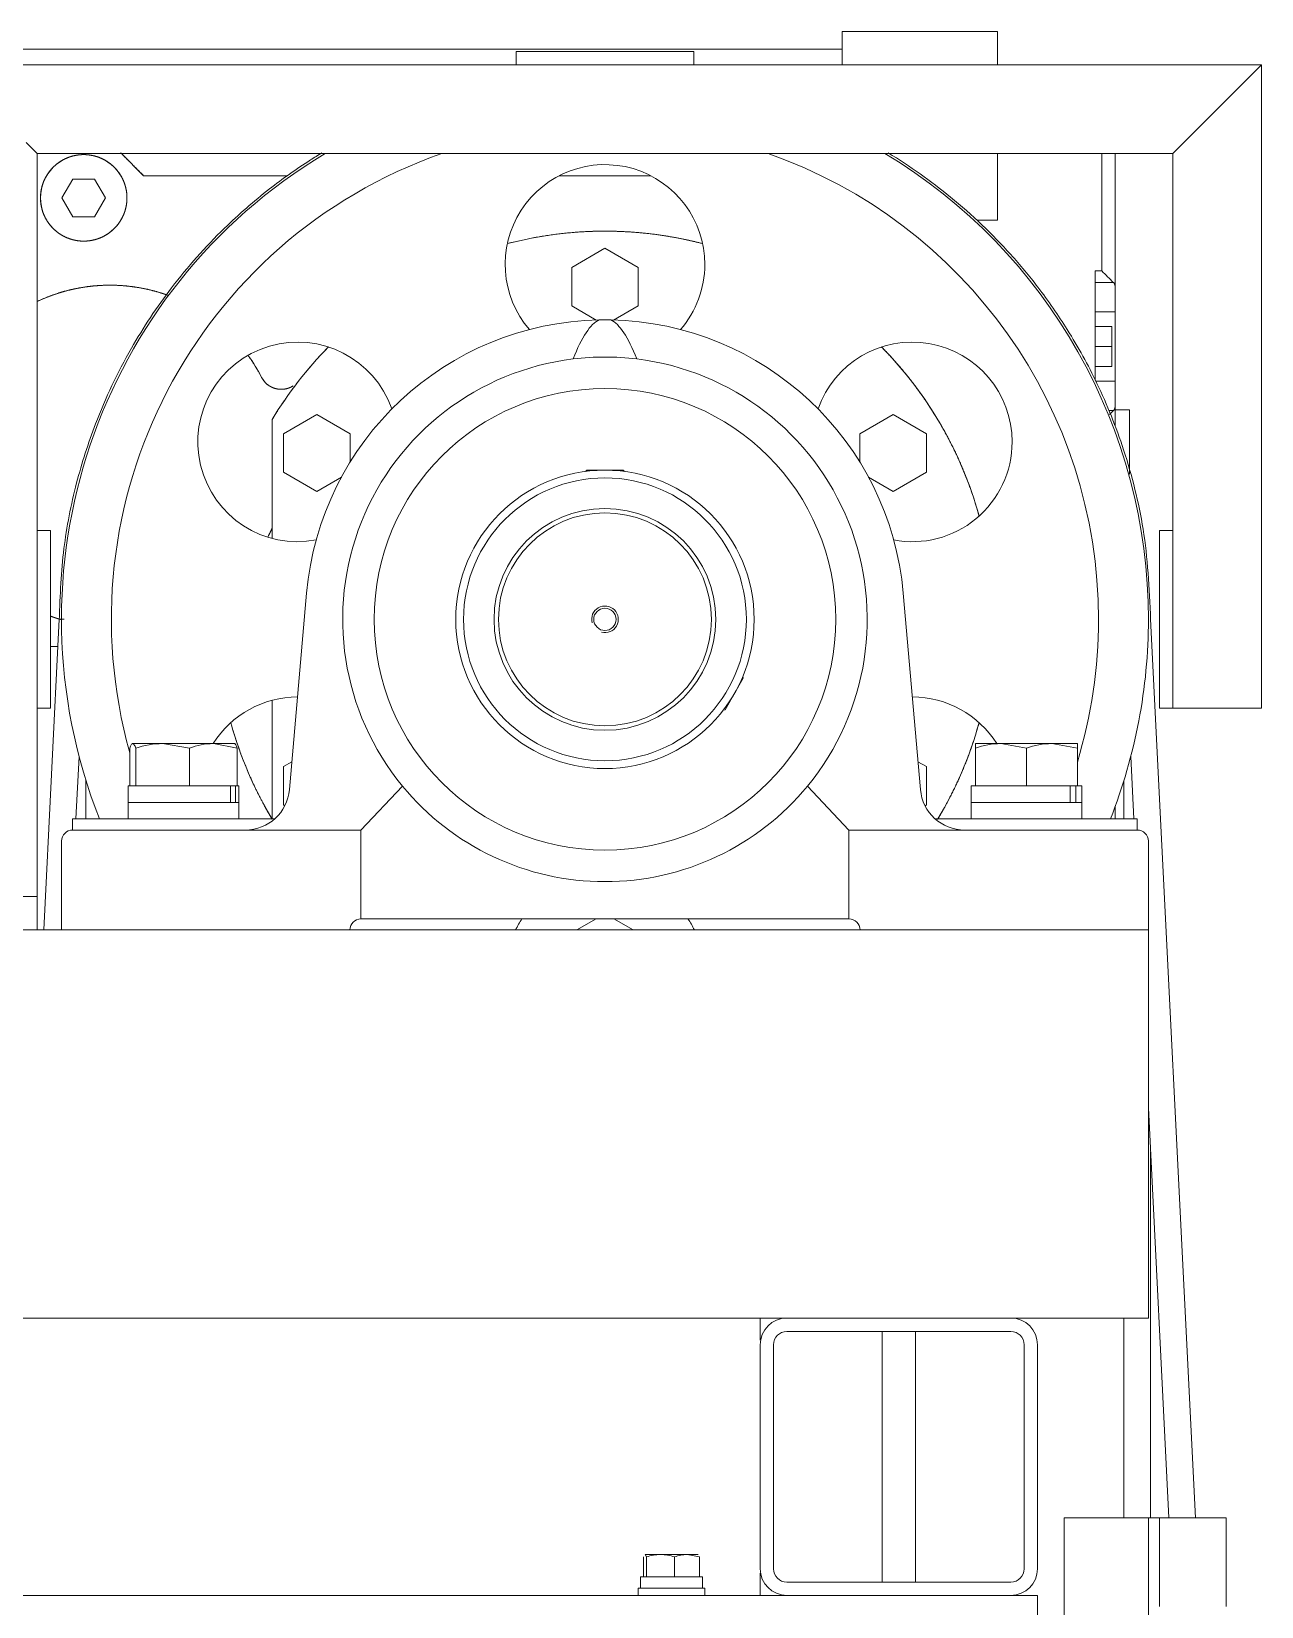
# Model space of a CAD drawing. Header units: millimetres. Extents: x -5 to 1510635, y -6 to 71285.
# Drawn here: x 1301671 to 1302225, y 29952 to 30662 of the extents above; entities that cross this region are included whole.
import ezdxf

# ---------------------------------------------------------------- set-up
doc = ezdxf.new("R2010")
doc.units = ezdxf.units.MM
doc.header["$LTSCALE"] = 1000
doc.layers.add('MP-7', color=7, linetype='Continuous')
doc.layers.add('MP-8', color=8, linetype='Continuous')

# ---------------------------------------------------------------- blocks, each defined once
blk = doc.blocks.new('168975644')
at = {"layer": 'MP-8', "linetype": 'Continuous', "lineweight": 15}
for p, q in [((-173, 6956.88), (-173, 6971.88)), ((-103, 6971.88), (-173, 6971.88)), ((-173, 6956.88), (-173, 6971.88)), ((-103, 6971.88), (-173, 6971.88)), ((-103, 6971.88), (-103, 6956.88)), ((-103, 6971.88), (-103, 6956.88)), ((-173, 6963.88), (-553, 6963.88)), ((-173, 6963.88), (-553, 6963.88)), ((-320, 6962.88), (-240, 6962.88)), ((-320, 6962.88), (-320, 6956.88)), ((-240, 6962.88), (-240, 6956.88)), ((-576, 6956.88), (-320, 6956.88)), ((-320, 6956.88), (-240, 6956.88)), ((-240, 6956.88), (16, 6956.88)), ((11, 6951.88), (-19, 6921.88)), ((11, 6951.88), (-19, 6921.88)), ((11, 6951.88), (16, 6956.88)), ((11, 6951.88), (16, 6956.88)), ((16, 6956.88), (16, 6666.88)), ((-536, 6916.88), (-541, 6921.88)), ((-541, 6921.88), (-536, 6916.88)), ((-536, 6916.88), (-24, 6916.88)), ((-536, 6916.88), (-536, 6746.88)), ((-488, 6906.88), (-498, 6916.88)), ((-488, 6906.88), (-498, 6916.88)), ((-103, 6916.88), (-103, 6886.88)), ((-103, 6916.88), (-103, 6886.88)), ((-56, 6863.94), (-56, 6916.88)), ((-56, 6863.94), (-56, 6916.88)), ((-50, 6857.01), (-50, 6916.88)), ((-50, 6857.01), (-50, 6916.88)), ((-24, 6916.88), (-19, 6921.88)), ((-24, 6916.88), (-19, 6921.88)), ((-24, 6916.88), (-24, 6746.88)), ((-524.81, 6896.88), (-519.91, 6905.38)), ((-524.81, 6896.88), (-519.91, 6905.38)), ((-519.91, 6905.38), (-510.09, 6905.38)), ((-519.91, 6905.38), (-510.09, 6905.38)), ((-510.09, 6905.38), (-505.19, 6896.88)), ((-510.09, 6905.38), (-505.19, 6896.88)), ((-423.23, 6906.88), (-488, 6906.88)), ((-423.23, 6906.88), (-488, 6906.88)), ((-259.38, 6906.88), (-300.62, 6906.88)), ((-259.38, 6906.88), (-300.62, 6906.88)), ((-519.91, 6888.38), (-524.81, 6896.88)), ((-519.91, 6888.38), (-524.81, 6896.88)), ((-505.19, 6896.88), (-510.09, 6888.38)), ((-505.19, 6896.88), (-510.09, 6888.38)), ((-510.09, 6888.38), (-519.91, 6888.38)), ((-510.09, 6888.38), (-519.91, 6888.38)), ((-103, 6886.88), (-112.32, 6886.88)), ((-103, 6886.88), (-112.32, 6886.88)), ((-295, 6865.54), (-280, 6874.2)), ((-295, 6865.54), (-280, 6874.2)), ((-280, 6874.2), (-265, 6865.54)), ((-280, 6874.2), (-265, 6865.54)), ((-295, 6848.22), (-295, 6865.54)), ((-295, 6848.22), (-295, 6865.54)), ((-265, 6865.54), (-265, 6848.22)), ((-265, 6865.54), (-265, 6848.22)), ((-59, 6814.93), (-59, 6863.94)), ((-59, 6863.94), (-56, 6863.94)), ((-59, 6863.94), (-56, 6863.94)), ((-59, 6814.93), (-59, 6863.94)), ((-59, 6858.75), (-50.8, 6858.75)), ((-59, 6858.75), (-50.8, 6858.75)), ((-50, 6857.01), (-50, 6845.47)), ((-50, 6857.01), (-50, 6845.47)), ((-283.92, 6841.82), (-295, 6848.22)), ((-283.92, 6841.82), (-295, 6848.22)), ((-265, 6848.22), (-276.08, 6841.82)), ((-265, 6848.22), (-276.08, 6841.82)), ((-59, 6845.47), (-50, 6845.47)), ((-59, 6845.47), (-50, 6845.47)), ((-50, 6845.47), (-50, 6814.29)), ((-50, 6845.47), (-50, 6814.29)), ((-282.65, 6841.85), (-277.35, 6841.85)), ((-51.5, 6838.88), (-59, 6838.88)), ((-51.5, 6838.88), (-59, 6838.88)), ((-51.5, 6829.88), (-51.5, 6838.88)), ((-51.5, 6829.88), (-51.5, 6838.88)), ((-59, 6829.88), (-51.5, 6829.88)), ((-59, 6829.88), (-51.5, 6829.88)), ((-51.5, 6820.88), (-51.5, 6829.88)), ((-51.5, 6820.88), (-51.5, 6829.88)), ((-59, 6820.88), (-51.5, 6820.88)), ((-59, 6820.88), (-51.5, 6820.88)), ((-434.81, 6815.98), (-434.81, 6815.97)), ((-434.81, 6815.98), (-434.81, 6815.97)), ((-58.69, 6814.29), (-50, 6814.29)), ((-58.69, 6814.29), (-50, 6814.29)), ((-50, 6814.29), (-50, 6802.74)), ((-50, 6814.29), (-50, 6802.74)), ((-50, 6794.15), (-50, 6802.74)), ((-50, 6794.15), (-50, 6802.74)), ((-430, 6743.36), (-430, 6797.02)), ((-430, 6743.36), (-430, 6797.02)), ((-424.9, 6790.54), (-409.9, 6799.2)), ((-424.9, 6790.54), (-409.9, 6799.2)), ((-409.9, 6799.2), (-394.9, 6790.54)), ((-409.9, 6799.2), (-394.9, 6790.54)), ((-165.1, 6790.54), (-150.1, 6799.2)), ((-165.1, 6790.54), (-150.1, 6799.2)), ((-150.1, 6799.2), (-135.1, 6790.54)), ((-150.1, 6799.2), (-135.1, 6790.54)), ((-50.8, 6801.01), (-52.72, 6801.01)), ((-50.8, 6801.01), (-52.72, 6801.01)), ((-50, 6801.39), (-43.5, 6801.39)), ((-50, 6801.39), (-43.5, 6801.39)), ((-43.5, 6774.58), (-43.5, 6801.39)), ((-43.5, 6772.38), (-43.5, 6801.39)), ((-424.9, 6773.22), (-424.9, 6790.54)), ((-424.9, 6773.22), (-424.9, 6790.54)), ((-394.9, 6790.54), (-394.9, 6777.74)), ((-394.9, 6790.54), (-394.9, 6777.74)), ((-165.1, 6777.74), (-165.1, 6790.54)), ((-165.1, 6777.74), (-165.1, 6790.54)), ((-135.1, 6790.54), (-135.1, 6773.22)), ((-135.1, 6790.54), (-135.1, 6773.22)), ((-288.19, 6774.13), (-288.76, 6773.55)), ((-288.19, 6774.13), (-271.81, 6774.13)), ((-271.24, 6773.55), (-271.81, 6774.13)), ((-409.9, 6764.56), (-424.9, 6773.22)), ((-409.9, 6764.56), (-424.9, 6773.22)), ((-398.82, 6770.95), (-409.9, 6764.56)), ((-398.82, 6770.95), (-409.9, 6764.56)), ((-150.1, 6764.56), (-161.18, 6770.95)), ((-150.1, 6764.56), (-161.18, 6770.95)), ((-135.1, 6773.22), (-150.1, 6764.56)), ((-135.1, 6773.22), (-150.1, 6764.56)), ((-536, 6746.88), (-536, 6666.88)), ((-530, 6746.88), (-536, 6746.88)), ((-530, 6746.88), (-530, 6666.88)), ((-30, 6746.88), (-30, 6666.88)), ((-24, 6746.88), (-30, 6746.88)), ((-24, 6746.88), (-24, 6666.88)), ((-422.23, 6630.13), (-414.49, 6718.64)), ((-137.77, 6630.13), (-145.51, 6718.64)), ((-526, 6707.03), (-533.01, 6566.88)), ((-13.74, 6301.88), (-34, 6707.03)), ((-217.67, 6680.34), (-217.88, 6681.13)), ((-217.67, 6680.34), (-225.85, 6666.16)), ((-430, 6616.88), (-430, 6670.4)), ((-430, 6616.88), (-430, 6670.4)), ((-536, 6666.88), (-536, 6581.88)), ((-530, 6666.88), (-536, 6666.88)), ((-226.64, 6665.95), (-225.85, 6666.16)), ((-24, 6666.88), (-30, 6666.88)), ((-24, 6666.88), (-19, 6666.88)), ((-19, 6666.88), (11, 6666.88)), ((11, 6666.88), (16, 6666.88)), ((-494.23, 6648.82), (-494.23, 6631.88)), ((-493, 6650.88), (-493.12, 6650.81)), ((-492.88, 6650.88), (-479.42, 6650.88)), ((-491.53, 6648.82), (-491.53, 6631.88)), ((-456.54, 6650.88), (-479.42, 6650.88)), ((-467.31, 6648.82), (-479.42, 6650.88)), ((-467.31, 6648.82), (-467.31, 6631.88)), ((-447, 6650.88), (-456.54, 6650.88)), ((-445.77, 6648.82), (-456.54, 6650.88)), ((-446.88, 6650.81), (-447, 6650.88)), ((-445.77, 6648.82), (-445.77, 6631.88)), ((-113, 6650.88), (-101.5, 6650.88)), ((-113, 6648.82), (-113, 6650.88)), ((-113, 6648.82), (-113, 6631.88)), ((-78.5, 6650.88), (-101.5, 6650.88)), ((-90, 6648.82), (-101.5, 6650.88)), ((-90, 6648.82), (-90, 6631.88)), ((-67, 6650.88), (-78.5, 6650.88)), ((-67, 6648.82), (-78.5, 6650.88)), ((-67, 6650.88), (-67, 6648.82)), ((-67, 6648.82), (-67, 6631.88)), ((-518.49, 6616.88), (-517.08, 6645.09)), ((-424.9, 6640.54), (-421.13, 6642.72)), ((-424.9, 6640.54), (-421.13, 6642.72)), ((-424.9, 6623.22), (-424.9, 6640.54)), ((-424.9, 6623.22), (-424.9, 6640.54)), ((-138.87, 6642.72), (-135.1, 6640.54)), ((-138.87, 6642.72), (-135.1, 6640.54)), ((-135.1, 6640.54), (-135.1, 6623.22)), ((-135.1, 6640.54), (-135.1, 6623.22)), ((-42.92, 6645.09), (-41.51, 6616.88)), ((-514, 6616.88), (-514, 6634.29)), ((-494.95, 6631.88), (-491.9, 6631.88)), ((-494.95, 6631.88), (-494.95, 6624.38)), ((-491.53, 6631.88), (-494.23, 6631.88)), ((-467.31, 6631.88), (-491.53, 6631.88)), ((-488.24, 6631.88), (-448.76, 6631.88)), ((-445.77, 6631.88), (-467.31, 6631.88)), ((-448.76, 6624.38), (-448.76, 6631.88)), ((-446.63, 6624.38), (-446.63, 6631.88)), ((-445.77, 6631.88), (-445.05, 6631.88)), ((-445.05, 6624.38), (-445.05, 6631.88)), ((-371.31, 6631.74), (-390, 6611.88)), ((-170, 6611.88), (-188.69, 6631.74)), ((-114.95, 6631.88), (-113, 6631.88)), ((-114.95, 6631.88), (-114.95, 6624.38)), ((-90, 6631.88), (-113, 6631.88)), ((-109.87, 6631.88), (-70.2, 6631.88)), ((-67, 6631.88), (-90, 6631.88)), ((-70.2, 6624.38), (-70.2, 6631.88)), ((-67.64, 6624.38), (-67.64, 6631.88)), ((-67, 6631.88), (-65.05, 6631.88)), ((-65.05, 6624.38), (-65.05, 6631.88)), ((-46, 6634.29), (-46, 6616.88)), ((-494.95, 6624.38), (-448.76, 6624.38)), ((-494.95, 6624.38), (-445.05, 6624.38)), ((-494.95, 6624.38), (-494.95, 6616.88)), ((-446.63, 6624.38), (-445.05, 6624.38)), ((-445.05, 6616.88), (-445.05, 6624.38)), ((-114.95, 6624.38), (-70.2, 6624.38)), ((-114.95, 6624.38), (-65.05, 6624.38)), ((-114.95, 6624.38), (-114.95, 6616.88)), ((-67.64, 6624.38), (-65.05, 6624.38)), ((-65.05, 6616.88), (-65.05, 6624.38)), ((-424.3, 6622.87), (-424.9, 6623.22)), ((-424.3, 6622.87), (-424.9, 6623.22)), ((-135.1, 6623.22), (-135.7, 6622.87)), ((-135.1, 6623.22), (-135.7, 6622.87)), ((-50.37, 6621.47), (-50, 6621.47)), ((-50.37, 6621.47), (-50, 6621.47)), ((-50, 6622.47), (-50, 6621.47)), ((-50, 6622.47), (-50, 6621.47)), ((-50, 6621.47), (-50, 6616.98)), ((-50, 6621.47), (-50, 6616.88)), ((-484, 6616.88), (-520, 6616.88)), ((-520, 6616.88), (-520, 6611.88)), ((-442.15, 6611.88), (-520, 6611.88)), ((-484, 6616.88), (-428.92, 6616.88)), ((-442.15, 6611.88), (-390, 6611.88)), ((-390, 6571.88), (-390, 6611.88)), ((-170, 6611.88), (-117.85, 6611.88)), ((-170, 6611.88), (-170, 6571.88)), ((-76, 6616.88), (-131.08, 6616.88)), ((-40, 6611.88), (-117.85, 6611.88)), ((-76, 6616.88), (-40, 6616.88)), ((-40, 6611.88), (-40, 6616.88)), ((-525, 6606.88), (-525, 6566.88)), ((-35, 6566.88), (-35, 6606.88)), ((-716, 6581.88), (-536, 6581.88)), ((-536, 6581.88), (-536, 6566.88)), ((-390, 6571.88), (-170, 6571.88)), ((-292.68, 6566.88), (-284.02, 6571.88)), ((-292.68, 6566.88), (-284.02, 6571.88)), ((-275.98, 6571.88), (-267.32, 6566.88)), ((-275.98, 6571.88), (-267.32, 6566.88)), ((-740, 6566.88), (-35, 6566.88)), ((-525, 6566.88), (-395, 6566.88)), ((-165, 6566.88), (-35, 6566.88)), ((-35, 6391.88), (-35, 6566.88)), ((-35, 6486.73), (-25.76, 6301.88)), ((-34, 6301.88), (-34, 6466.73)), ((-627, 6391.88), (-198, 6391.88)), ((-210, 6381.88), (-210, 6391.88)), ((-97, 6391.88), (-198, 6391.88)), ((-97, 6391.88), (-35, 6391.88)), ((-46, 6391.88), (-46, 6301.88)), ((-97, 6385.88), (-198, 6385.88)), ((-155, 6272.88), (-155, 6385.88)), ((-155, 6385.88), (-140, 6385.88)), ((-140, 6272.88), (-140, 6385.88)), ((-210, 6379.88), (-210, 6278.88)), ((-204, 6379.88), (-204, 6278.88)), ((-91, 6278.88), (-91, 6379.88)), ((-85, 6278.88), (-85, 6379.88)), ((-73, 6301.88), (-35, 6301.88)), ((-73, 6301.88), (-73, 6034.04)), ((-35, 6301.88), (-35, 6111.88)), ((-35, 6301.88), (-30, 6301.88)), ((0, 6301.88), (-30, 6301.88)), ((-30, 6301.88), (-30, 6261.88)), ((0, 6301.88), (0, 6261.88)), ((-262.63, 6284.21), (-262.63, 6275.28)), ((-254.94, 6285.28), (-261.94, 6285.28)), ((-261.25, 6284.21), (-261.94, 6285.28)), ((-261.25, 6284.21), (-261.25, 6275.28)), ((-254.94, 6285.28), (-243, 6285.28)), ((-248.63, 6284.21), (-248.63, 6275.28)), ((-238, 6285.28), (-243, 6285.28)), ((-237.37, 6284.21), (-243, 6285.28)), ((-237.37, 6284.21), (-237.37, 6275.28)), ((-210, 6266.88), (-210, 6276.88)), ((-265, 6270.08), (-235, 6270.08)), ((-265, 6270.08), (-265, 6266.88)), ((-236, 6275.28), (-264, 6275.28)), ((-264, 6275.28), (-264, 6270.08)), ((-236, 6270.08), (-236, 6275.28)), ((-235, 6266.88), (-235, 6270.08)), ((-198, 6272.88), (-97, 6272.88)), ((-155, 6272.88), (-140, 6272.88)), ((-85, 6266.88), (-740, 6266.88)), ((-198, 6266.88), (-97, 6266.88)), ((-85, 6266.88), (-85, 6251.88))]:
    blk.add_line(p, q, dxfattribs=at)
for radius in [104.05, 67.25, 63.75, 50, 48, 5.05]:
    blk.add_circle((-280, 6706.88), radius, dxfattribs=at)
for centre, radius, start, end in [((-515, 6896.88), 19.5, 90, 270), ((-280, 6706.88), 245, 121.00272, 201.55209), ((-515, 6896.88), 19.5, 270, 90), ((-280, 6706.88), 222.5, 109.29666, 195.67224), ((-280, 6706.88), 222.5, 0, 70.70334), ((-280, 6706.88), 245, 0, 58.99728), ((-280, 6866.88), 45, 0, 220.75136), ((-280, 6706.88), 175, 90, 104.56633), ((-280, 6706.88), 175, 75.43367, 90), ((-280, 6866.88), 45, 319.24864, 0), ((-1088.19, 5826.56), 1463.41, 44.85615, 45.14385), ((1909.97, 8824.72), 2776.63, 224.92418, 225.07582), ((-52.47, 6856.92), 2.48, 2.20881, 47.58333), ((-52.46, 6856.92), 2.46, 2.08441, 47.70777), ((-503.16, 6780.52), 77, 69.95004, 115.2423), ((-280, 6706.88), 135, 91.12447, 175), ((-280, 6706.88), 135, 5, 88.87553), ((-418.56, 6786.88), 45, 19.24864, 280.75136), ((-141.44, 6786.88), 45, 0, 160.75137), ((-503.16, 6780.52), 77, 27.41661, 36.11845), ((-280, 6706.88), 175, 135.43367, 148.99728), ((-280, 6706.88), 118.25, 96.95927, 219.45221), ((-280, 6706.88), 118.25, 83.04073, 96.95927), ((-280, 6706.88), 118.25, 320.54779, 83.04073), ((-280, 6706.88), 175, 15.43367, 44.56633), ((-425.94, 6820.58), 10, 207.41661, 301.82295), ((-52.47, 6802.84), 2.48, 312.42083, 357.78699), ((-52.46, 6802.83), 2.46, 312.29223, 357.91559), ((981.47, 5763.54), 1463.54, 134.85616, 134.95297), ((-2016.77, 8761.78), 2776.63, 315.02479, 315.07582), ((-141.44, 6786.88), 45, 259.24863, 0), ((-503.16, 6780.52), 80, 332.7879, 336.13482), ((-503.16, 6780.52), 77, 249.60287, 253.52547), ((-280, 6706.88), 222.5, 343.1968, 0), ((-280, 6706.88), 245, 338.44791, 0), ((-530.05, 6612.66), 82, 87.60411, 90), ((-418.56, 6626.88), 45, 90, 147.76905), ((-141.44, 6626.88), 45, 32.23095, 90), ((-280, 6706.88), 175, 195.43367, 211.00272), ((-280, 6706.88), 175, 329.05028, 344.56633), ((-479.01, 6611.71), 39.17, 90.6001, 108.64903), ((-456.15, 6619.58), 31.3, 90.71808, 110.88485), ((-101.1, 6615.41), 35.47, 90.64883, 109.60732), ((-78.1, 6615.41), 35.47, 90.64883, 109.60732), ((-280, 6706.88), 118.25, 219.45221, 320.54779), ((-442.15, 6631.88), 20, 270, 355), ((-117.85, 6631.88), 20, 185, 270), ((-520, 6606.88), 5, 90, 180), ((-40, 6606.88), 5, 0, 90), ((-390, 6566.88), 5, 90, 180), ((-280, 6546.88), 45, 146.25101, 153.6122), ((-280, 6546.88), 45, 26.3878, 33.74899), ((-170, 6566.88), 5, 0, 90), ((-198, 6379.88), 12, 90, 180), ((-97, 6379.88), 12, 0, 90), ((-198, 6379.88), 6, 90, 180), ((-97, 6379.88), 6, 0, 90), ((-254.73, 6264.87), 20.41, 90.60679, 108.66265), ((-255.26, 6264.29), 20.99, 71.59067, 89.13989), ((-242.79, 6268.89), 16.39, 90.72047, 110.84626), ((-198, 6278.88), 12, 180, 270), ((-198, 6278.88), 6, 180, 270), ((-97, 6278.88), 12, 270, 0), ((-97, 6278.88), 6, 270, 0)]:
    blk.add_arc(centre, radius, start, end, dxfattribs=at)
at = {"layer": 'MP-8', "linetype": 'Continuous', "lineweight": 5}
blk.add_arc((-280, 6706.88), 6, 255, 195, dxfattribs=at)
at = {"layer": 'MP-8', "linetype": 'Continuous', "lineweight": 15}
for start_param, end_param in [(0.039405, 0.214695), (-0.214695, -0.039405)]:
    blk.add_ellipse((-280, 6049.26), major_axis=(0, 793.21), ratio=0.084783, start_param=start_param, end_param=end_param, dxfattribs=at)
for points, degree, knots in [([(-515, 6877.38), (-516.79, 6877.38), (-518.55, 6877.7), (-520.41, 6878.05), (-522.18, 6878.75), (-524.02, 6879.48), (-525.67, 6880.56), (-527.36, 6881.66), (-528.79, 6883.09), (-530.22, 6884.52), (-531.32, 6886.21), (-532.4, 6887.86), (-533.13, 6889.7), (-533.83, 6891.46), (-534.17, 6893.33), (-534.5, 6895.09), (-534.5, 6896.88), (-534.5, 6898.67), (-534.17, 6900.43), (-533.83, 6902.29), (-533.13, 6904.06), (-532.4, 6905.89), (-531.32, 6907.55), (-530.22, 6909.24), (-528.79, 6910.67), (-527.36, 6912.09), (-525.67, 6913.2), (-524.02, 6914.28), (-522.18, 6915.01), (-520.41, 6915.71), (-518.55, 6916.05), (-516.79, 6916.38), (-515, 6916.38)], 2, [0, 0, 0, 0.0625, 0.0625, 0.125, 0.125, 0.1875, 0.1875, 0.25, 0.25, 0.3125, 0.3125, 0.375, 0.375, 0.4375, 0.4375, 0.5, 0.5, 0.5625, 0.5625, 0.625, 0.625, 0.6875, 0.6875, 0.75, 0.75, 0.8125, 0.8125, 0.875, 0.875, 0.9375, 0.9375, 1, 1, 1]), ([(-407.6, 6917.2), (-409.35, 6916.14), (-417.48, 6911.07), (-432.65, 6900.32), (-454.17, 6881.57), (-475.4, 6857.64), (-495.06, 6828.05), (-509.2, 6798.24), (-518.89, 6767.9), (-524.85, 6737.65), (-525.63, 6718.31), (-526, 6706.45)], 3, [0.6733552, 0.6733552, 0.6733552, 0.6733552, 0.6812648, 0.7105094, 0.7454202, 0.7918148, 0.834162, 0.8829657, 0.9191102, 0.9581264, 1, 1, 1, 1]), ([(-515, 6916.38), (-513.21, 6916.38), (-511.45, 6916.05), (-509.59, 6915.71), (-507.82, 6915.01), (-505.98, 6914.28), (-504.33, 6913.2), (-502.64, 6912.09), (-501.21, 6910.67), (-499.78, 6909.24), (-498.68, 6907.55), (-497.6, 6905.89), (-496.87, 6904.06), (-496.17, 6902.29), (-495.83, 6900.43), (-495.5, 6898.67), (-495.5, 6896.88), (-495.5, 6895.09), (-495.83, 6893.33), (-496.17, 6891.46), (-496.87, 6889.7), (-497.6, 6887.86), (-498.68, 6886.21), (-499.78, 6884.52), (-501.21, 6883.09), (-502.64, 6881.66), (-504.33, 6880.56), (-505.98, 6879.47), (-507.82, 6878.75), (-509.59, 6878.05), (-511.45, 6877.7), (-513.21, 6877.38), (-515, 6877.38)], 2, [0, 0, 0, 0.0625, 0.0625, 0.125, 0.125, 0.1875, 0.1875, 0.25, 0.25, 0.3125, 0.3125, 0.375, 0.375, 0.4375, 0.4375, 0.5, 0.5, 0.5625, 0.5625, 0.625, 0.625, 0.6875, 0.6875, 0.75, 0.75, 0.8125, 0.8125, 0.875, 0.875, 0.9375, 0.9375, 1, 1, 1]), ([(-488, 6906.88), (-488.55, 6907.42), (-489.63, 6908.51), (-491.24, 6910.12), (-492.82, 6911.69), (-494.36, 6913.24), (-495.88, 6914.75), (-497.21, 6916.08), (-498.03, 6916.91), (-498.36, 6917.24)], 3, [0, 0, 0, 0, 0.0204448, 0.0406617, 0.0606517, 0.0804156, 0.0999541, 0.1192682, 0.1324139, 0.1324139, 0.1324139, 0.1324139]), ([(-34, 6706.45), (-34.61, 6721.58), (-35.86, 6745.73), (-45, 6782.25), (-56.97, 6812.12), (-70.39, 6836.48), (-83.73, 6855.69), (-96.74, 6871.35), (-109.93, 6884.95), (-127.92, 6900.86), (-142.47, 6911.17), (-152.28, 6917.12)], 3, [0, 0, 0, 0, 0.0534099, 0.1009833, 0.1427024, 0.1785638, 0.2085643, 0.233344, 0.2575141, 0.2819849, 0.3264669, 0.3264669, 0.3264669, 0.3264669]), ([(-323.2, 6876.46), (-312.64, 6879.15), (-301.81, 6880.51), (-290.95, 6881.88), (-280, 6881.88)], 2, [0.7535355, 0.7535355, 0.7535355, 0.875, 0.875, 1, 1, 1]), ([(-280, 6881.88), (-272.12, 6881.88), (-264.28, 6881.17), (-256.16, 6880.44), (-248.16, 6878.96), (-242.32, 6877.88), (-236.58, 6876.41)], 2, [0, 0, 0, 0.03125, 0.03125, 0.0625, 0.0625, 0.08461183, 0.08461183, 0.08461183]), ([(-536.09, 6850.13), (-531, 6852.54), (-525.59, 6854.18), (-522.06, 6855.26), (-518.44, 6855.99), (-514.73, 6856.74), (-510.97, 6857.13), (-507.13, 6857.52), (-503.26, 6857.52), (-499.34, 6857.53), (-495.44, 6857.13), (-491.49, 6856.74), (-487.61, 6855.93), (-483.7, 6855.13), (-479.9, 6853.92), (-478.73, 6853.55), (-477.57, 6853.15)], 2, [0.5125175, 0.5125175, 0.5125175, 0.5625, 0.5625, 0.59375, 0.59375, 0.625, 0.625, 0.65625, 0.65625, 0.6875, 0.6875, 0.71875, 0.71875, 0.75, 0.75, 0.7596239, 0.7596239, 0.7596239]), ([(-536.09, 6850.13), (-530.99, 6852.54), (-525.59, 6854.18), (-522.06, 6855.26), (-518.44, 6855.99), (-514.73, 6856.74), (-510.97, 6857.12), (-507.13, 6857.51), (-503.26, 6857.52), (-499.34, 6857.52), (-495.44, 6857.13), (-491.49, 6856.73), (-487.61, 6855.93), (-483.7, 6855.13), (-479.9, 6853.92), (-478.73, 6853.55), (-477.58, 6853.14)], 2, [0.5125106, 0.5125106, 0.5125106, 0.5625, 0.5625, 0.59375, 0.59375, 0.625, 0.625, 0.65625, 0.65625, 0.6875, 0.6875, 0.71875, 0.71875, 0.75, 0.75, 0.7596195, 0.7596195, 0.7596195]), ([(-430, 6797.02), (-424.36, 6806.4), (-417.6, 6815.01), (-411.73, 6822.47), (-405.1, 6829.25)], 2, [0, 0, 0, 0.125, 0.125, 0.2306723, 0.2306723, 0.2306723]), ([(-155.12, 6829.47), (-149.34, 6823.59), (-144.14, 6817.18), (-138.46, 6810.18), (-133.53, 6802.64), (-128.65, 6795.18), (-124.55, 6787.25), (-120.52, 6779.46), (-117.29, 6771.29), (-114.12, 6763.3), (-111.76, 6755.03), (-111.5, 6754.15), (-111.26, 6753.27)], 2, [0.2527895, 0.2527895, 0.2527895, 0.28125, 0.28125, 0.3125, 0.3125, 0.34375, 0.34375, 0.375, 0.375, 0.40625, 0.40625, 0.4096567, 0.4096567, 0.4096567]), ([(-434.81, 6815.97), (-434.24, 6814.88), (-433.42, 6813.95), (-432.58, 6812.99), (-431.52, 6812.28), (-430.45, 6811.57), (-429.25, 6811.14), (-428.08, 6810.73), (-426.85, 6810.62), (-425.62, 6810.51), (-424.4, 6810.7), (-423.13, 6810.89), (-421.96, 6811.4), (-421.29, 6811.69), (-420.67, 6812.08)], 2, [0, 0, 0, 0.1250191, 0.1250191, 0.2500381, 0.2500381, 0.3750572, 0.3750572, 0.5000763, 0.5000763, 0.6250954, 0.6250954, 0.7501144, 0.7501144, 0.8219417, 0.8219417, 0.8219417]), ([(-526, 6706.98), (-526.65, 6707.18), (-527.29, 6707.4), (-528.7, 6707.86), (-530.09, 6708.38)], 2, [0.48913524, 0.48913524, 0.48913524, 0.5, 0.5, 0.52361102, 0.52361102, 0.52361102]), ([(-526, 6707.03), (-526, 6707.03), (-525.36, 6707.01), (-524.11, 6706.98), (-523.97, 6706.98), (-523.82, 6706.97)], 3, [0.5003533, 0.5003533, 0.5003533, 0.5003533, 0.75, 0.75, 0.7803268, 0.7803268, 0.7803268, 0.7803268]), ([(-430, 6616.74), (-436.71, 6627.91), (-441.7, 6639.96), (-445.76, 6649.77), (-448.6, 6659.98)], 2, [0, 0, 0, 0.25, 0.25, 0.4513707, 0.4513707, 0.4513707]), ([(-111.38, 6660.06), (-111.56, 6659.39), (-111.76, 6658.73), (-114.12, 6650.46), (-117.29, 6642.46), (-120.52, 6634.3), (-124.55, 6626.5), (-127.16, 6621.46), (-130.08, 6616.6)], 2, [0.5911649, 0.5911649, 0.5911649, 0.59375, 0.59375, 0.625, 0.625, 0.65625, 0.65625, 0.67614228, 0.67614228, 0.67614228]), ([(-492.88, 6650.88), (-492.94, 6650.88), (-493, 6650.87), (-493.11, 6650.82), (-493.17, 6650.78), (-493.34, 6650.64), (-493.45, 6650.5), (-493.79, 6649.96), (-494.01, 6649.44), (-494.23, 6648.82)], 3, [0, 0, 0, 0, 0.125, 0.125, 0.25, 0.25, 0.5, 0.5, 1, 1, 1, 1]), ([(-491.53, 6648.82), (-491.64, 6649.14), (-491.76, 6649.42), (-491.98, 6649.93), (-492.09, 6650.15), (-492.43, 6650.68), (-492.65, 6650.88), (-492.88, 6650.88)], 3, [0, 0, 0, 0, 0.25, 0.25, 0.5, 0.5, 1, 1, 1, 1]), ([(-447.12, 6650.88), (-446.89, 6650.88), (-446.66, 6650.68), (-446.33, 6650.15), (-446.22, 6649.93), (-445.99, 6649.42), (-445.88, 6649.14), (-445.77, 6648.82)], 3, [0, 0, 0, 0, 0.5, 0.5, 0.75, 0.75, 1, 1, 1, 1]), ([(-430.63, 6617.8), (-432.39, 6620.76), (-434.02, 6623.8), (-434.08, 6623.9), (-434.13, 6624)], 2, [0.66291208, 0.66291208, 0.66291208, 0.6875, 0.6875, 0.68832642, 0.68832642, 0.68832642])]:
    blk.add_open_spline(points, degree=degree, knots=knots, dxfattribs=at)
for points in [[(-440.48, 6825.24), (-437.32, 6820.82), (-434.81, 6815.98)], [(-440.48, 6825.24), (-437.32, 6820.81), (-434.81, 6815.97)], [(-431.65, 6744.65), (-430.78, 6746.38), (-430, 6748.15)], [(-530.05, 6694.66), (-528.33, 6694.66), (-526.62, 6694.59)]]:
    blk.add_open_spline(points, degree=2, dxfattribs=at)

msp = doc.modelspace()

# ---------------------------------------------------------------- block references
at = {"layer": 'MP-7', "linetype": 'ByBlock'}
msp.add_blockref('168975644', (1302209.081, 23690.462, 0), dxfattribs=at)

doc.saveas('drawing.dxf')
